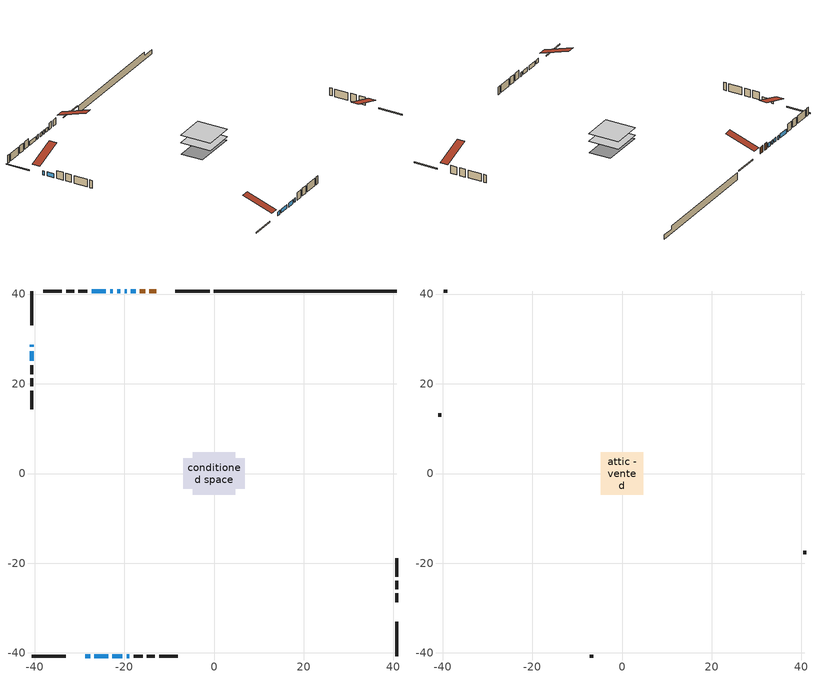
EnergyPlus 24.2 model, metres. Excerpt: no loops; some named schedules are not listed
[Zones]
conditioned space
 floor adiabatic (AdiabaticFloorConstruction): -4.79,-4.79 -4.79,4.79 4.79,4.79 4.79,-4.79 z0.55
 floor foundation (Slab1 construction): -6.82,-3.37 -6.82,3.37 6.82,3.37 6.82,-3.37 z-1.8
 wall outside (RimJoist1 construction): -0.97,40.68 -8.61,40.68 / -40.68,-40.68 -33.04,-40.68 / -40.68,40.68 -40.68,33.04 / 40.68,-40.68 40.68,-33.04 z0.55:0.85
 wall outside (AdiabaticWallConstruction 1): -12.92,40.68 -14.43,40.68 / -15.36,40.68 -16.56,40.68 z0.55:2.58
 wall outside (AdiabaticWallConstruction): -28.73,-40.68 -27.59,-40.68 / -17.48,40.68 -18.51,40.68 / -40.68,28.73 -40.68,28.21 / -26.66,-40.68 -23.57,-40.68 / -22.64,-40.68 -20.4,-40.68 / -19.43,40.68 -19.92,40.68 / -20.85,40.68 -21.61,40.68 / -22.54,40.68 -23.16,40.68 / -24.09,40.68 -27.29,40.68 / -19.48,-40.68 -18.85,-40.68 / -40.68,27.29 -40.68,25.09 z0.55:1.77
 wall outside (Wall1 construction): -28.22,40.68 -30.24,40.68 / -17.92,-40.68 -15.9,-40.68 / -40.68,24.16 -40.68,22.14 / 40.68,-28.73 40.68,-26.7 z0.55:2.99
 wall outside (Wall2 construction): -31.17,40.68 -32.98,40.68 / -14.97,-40.68 -13.16,-40.68 / -40.68,21.21 -40.68,19.39 / 40.68,-25.77 40.68,-23.96 z0.55:2.99
 wall outside (Wall3 construction): -33.91,40.68 -38.07,40.68 / -12.23,-40.68 -8.07,-40.68 / -40.68,18.46 -40.68,14.31 / 40.68,-23.03 40.68,-18.87 z0.55:2.99
 wall foundation (FoundationWall1 construction): -0.04,40.68,-1.8 -0.04,40.68,0.55 36.61,40.68,0.55 36.61,40.68,-0.51 40.68,40.68,-0.51 40.68,40.68,-1.8
 window (WindowConstruction): -28.73,-40.68 -27.59,-40.68 z0.55:1.77
 window (WindowConstruction 9): -17.48,40.68 -18.5,40.68 z0.55:1.77
 window (WindowConstruction 10): -40.68,28.73 -40.68,28.22 z0.55:1.77
 window (WindowConstruction 1): -26.66,-40.68 -23.57,-40.68 z0.55:1.77
 window (WindowConstruction 2): -22.64,-40.68 -20.4,-40.68 z0.55:1.77
 window (WindowConstruction 3): -19.43,40.68 -19.92,40.68 z0.55:1.77
 window (WindowConstruction 4): -20.85,40.68 -21.61,40.68 z0.55:1.77
 window (WindowConstruction 5): -22.54,40.68 -23.16,40.68 z0.55:1.77
 window (WindowConstruction 6): -24.09,40.68 -27.29,40.68 z0.55:1.77
 window (WindowConstruction 7): -19.48,-40.68 -18.85,-40.68 z0.55:1.77
 window (WindowConstruction 8): -40.68,27.29 -40.68,25.09 z0.55:1.77
 door (Door): -12.92,40.68 -14.43,40.68 z0.55:2.58
 door (Door 1): -15.36,40.68 -16.55,40.68 z0.55:2.58
 ceiling adiabatic (AdiabaticFloorConstruction): 4.79,-4.79 4.79,4.79 -4.79,4.79 -4.79,-4.79 z0.55
attic - vented
 floor to conditioned space (Floor1 construction Reversed): -4.79,-4.79 -4.79,4.79 4.79,4.79 4.79,-4.79 z2.99
 wall outside (Wall4 construction): -39,40.68 -39.75,40.68 / -7.14,-40.68 -6.39,-40.68 / -40.68,13.38 -40.68,12.63 / 40.68,-17.94 40.68,-17.19 z0.55:2.99
 roof outside (Roof1 construction): -12,40.68,2.99 -12,31.35,6.1 -9.54,31.35,6.1 -9.54,40.68,2.99; -29.66,-40.68,2.99 -29.66,-31.35,6.1 -32.11,-31.35,6.1 -32.11,-40.68,2.99; -40.68,29.66,2.99 -31.35,29.66,6.1 -31.35,32.11,6.1 -40.68,32.11,2.99; 40.68,-29.66,2.99 31.35,-29.66,6.1 31.35,-32.11,6.1 40.68,-32.11,2.99
[Building]
Building 1: Terrain=Suburbs
[Site:Location]
Quebec Intl AP_QC: Latitude {deg}=46.8; Longitude {deg}=-71.38; Time Zone {hr}=-5; Elevation {m}=74; Keep Site Location Information=Yes
[Site:GroundTemperature:Shallow]
0.0108218, -2.24938, -2.43038, -1.3578, 2.94801, 7.23376, 10.9493, 13.303, 13.5029, 11.5886, 7.96783, 3.81355
[Site:WaterMainsTemperature]
Calculation Method=Schedule; Temperature Schedule=mains temperature schedule
[Material] Roughness=Rough; Thermal Absorptance=0.9
Name | Thickness {m} | Conductivity {W/m-K} | Density {kg/m3} | Specific Heat {J/kg-K} | Solar Absorptance | Visible Absorptance
asphalt or fiberglass shingles | 0.00635 | 0.162714 | 1121.4 | 1465.45 | 0.4 | 0.4
ceiling loosefill ins | 0.254 | 0.0480833 | 16.02 | 1046.75 | 0.7 | 0.7
ceiling stud and cavity | 0.1397 | 0.110651 | 65.682 | 1177.47 | 0.7 | 0.7
concrete 4.0 in. | 0.1016 | 1.803125 | 2242.8 | 837.4 | 0.7 | 0.7
concrete 8.0 in. | 0.2032 | 1.803125 | 2242.8 | 837.4 | 0.7 | 0.7
door material | 0.04445 | 0.0451087 | 512.64 | 1214.23 | 0.7 | 0.7
exterior vertical ins | 0.0554373 | 0.029427 | 32.04 | 1214.23 | 0.7 | 0.7
floor covering | 0.0127 | 0.0433444 | 54.468 | 1339.84 | 0.6 | 0.6
floor rigid ins; wall rigid ins 1 | 0.512978 | 0.029427 | 32.04 | 1214.23 | 0.7 | 0.7
floor stud and cavity | 0.1397 | 1.75129 | 37.0049 | 1207.88 | 0.7 | 0.7
furniture material conditioned space 1 | 0.1524 | 0.115458 | 640.8 | 1214.23 | 0.6 | 0.6
gypsum board | 0.0127 | 0.160291 | 801 | 837.4 | 0.6 | 0.6
gypsum board 1 | 0.0127 | 0.160291 | 801 | 837.4 | 0.7 | 0.7
osb sheathing 0.5 in. | 0.0127 | 0.115458 | 512.64 | 1214.23 | 0.7 | 0.7
osb sheathing 0.75 in. | 0.01905 | 0.115458 | 512.64 | 1214.23 | 0.7 | 0.7
osb sheathing 2.0 in. | 0.0508 | 0.115458 | 512.64 | 1214.23 | 0.7 | 0.7
rim joist rigid ins; wall rigid ins | 0.051816 | 0.029427 | 32.04 | 1214.23 | 0.7 | 0.7
rim joist stud and cavity | 0.0508 | 0.0426409 | 125.044 | 1163.47 | 0.6 | 0.6
wall stud and cavity | 0.1397 | 0.139681 | 139.0536 | 1170.24 | 0.7 | 0.7
wall stud and cavity 1 | 0.1397 | 0.100049 | 139.0536 | 1170.24 | 0.7 | 0.7
wall stud and cavity 2 | 0.1397 | 0.110963 | 139.0536 | 1170.24 | 0.7 | 0.7
wall stud and cavity 3 | 0.0889 | 6.1454 | 50.32683 | 1063.81 | 0.6 | 0.6
wall stud and cavity 4 | 0.0889 | 0.380278 | 52.3479 | 1209.89 | 0.7 | 0.7
wall stud and cavity 5 | 0.0889 | 0.391764 | 83.0341 | 1211.67 | 0.7 | 0.7
wood siding | 0.0254 | 0.102417 | 544.68 | 1172.36 | 0.4 | 0.4
wood siding 1 | 0.00254 | 0.102417 | 544.68 | 1172.36 | 0.4 | 0.4
wood siding 2; wood siding 3; wood siding 4 | 0.0254 | 0.102417 | 544.68 | 1172.36 | 0.7 | 0.7
[WindowMaterial:SimpleGlazingSystem]
Name | U-Factor {W/m2-K} | Solar Heat Gain Coefficient
WindowMaterial | 2.95597 | 0.58
WindowMaterial 1 | 2.89351 | 0.66
WindowMaterial 2 | 2.9077 | 0.64
WindowMaterial 3 | 2.99117 | 0.51
WindowMaterial 4 | 2.97187 | 0.55
WindowMaterial 5 | 2.98038 | 0.53
WindowMaterial 6 | 2.97187 | 0.6
WindowMaterial 7 | 3.00934 | 0.5
WindowMaterial 8 | 3.03035 | 0.47
[Construction]
AdiabaticFloorConstruction: floor stud and cavity, floor rigid ins, osb sheathing 0.75 in., floor covering
AdiabaticWallConstruction: wood siding 3, wall rigid ins 1, wall stud and cavity 4, gypsum board
AdiabaticWallConstruction 1: wood siding 4, wall rigid ins 1, wall stud and cavity 4, gypsum board
Door; Door 1: door material
Floor1 construction Reversed: gypsum board, ceiling stud and cavity, ceiling loosefill ins
FoundationWall1 construction: concrete 8.0 in., gypsum board 1
furniture construction conditioned space 1: furniture material conditioned space 1
PartitionWallConstruction: gypsum board, wall stud and cavity 5, gypsum board
RimJoist1 construction: wood siding 2, rim joist rigid ins, osb sheathing 2.0 in., rim joist stud and cavity
Roof1 construction: asphalt or fiberglass shingles
Slab1 construction: concrete 4.0 in.
Wall1 construction: wood siding, wall rigid ins, osb sheathing 0.5 in., wall stud and cavity, gypsum board
Wall2 construction: wood siding, wall rigid ins, osb sheathing 0.5 in., wall stud and cavity 1, gypsum board
Wall3 construction: wood siding, wall rigid ins, osb sheathing 0.5 in., wall stud and cavity 2, gypsum board
Wall4 construction: wood siding 1, wall stud and cavity 3
WindowConstruction: WindowMaterial
WindowConstruction 1: WindowMaterial 1
WindowConstruction 10; WindowConstruction 9: WindowMaterial 8
WindowConstruction 2; WindowConstruction 8: WindowMaterial 2
WindowConstruction 3: WindowMaterial 3
WindowConstruction 4: WindowMaterial 4
WindowConstruction 5: WindowMaterial 5
WindowConstruction 6: WindowMaterial 6
WindowConstruction 7: WindowMaterial 7
[Zone] Multiplier=1; Part of Total Floor Area=Yes
Name | Volume {m3}
attic - vented | 46.3113
conditioned space | 466.1
[Space]
Name | Zone | Volume {m3}
attic - vented 1 | attic - vented | 46.3113
conditioned space 1 | conditioned space | 466.1
[ZoneInfiltration:EffectiveLeakageArea]
infil attic - vented 1: Zone or Space=attic - vented 1; Schedule=Always On Discrete; Effective Air Leakage Area {cm2}=3387.32; Stack Coefficient=0.000385805; Wind Coefficient=1.3271e-05
[ZoneMixing]
whole house fan mix: Zone or Space=attic - vented; Schedule=Always On Continuous; Design Flow Rate Calculation Method=Flow/Zone; Design Flow Rate {m3/s}=0; Source Zone or Space=conditioned space
[SurfaceProperty:ExposedFoundationPerimeter]
Slab1: Exposed Perimeter Calculation Method=TotalExposedPerimeter; Total Exposed Perimeter {m}=40.722
[InternalMass] Zone or ZoneList=conditioned space; Space or SpaceList=conditioned space 1
Name | Construction | Surface Area {m2}
furniture mass conditioned space 1 | furniture construction conditioned space 1 | 73.376
partition wall mass | PartitionWallConstruction | 183.44
[Lights]
interior lighting: Zone or ZoneList or Space or SpaceList=conditioned space 1; Schedule=interior lighting schedule; Design Level Calculation Method=LightingLevel; Lighting Level {W}=343.2; Return Air Fraction=0; Fraction Radiant=0.6; Fraction Visible=0.2; Fraction Replaceable=1
[People]
occupants: Zone or ZoneList or Space or SpaceList=conditioned space 1; Number of People Schedule=occupants schedule; Number of People Calculation Method=People; Number of People=3; Fraction Radiant=0.314171; Sensible Heat Fraction=0.56303; Activity Level Schedule=occupants activity schedule; Carbon Dioxide Generation Rate {m3/s-W}=0; Enable ASHRAE 55 Comfort Warnings=No; Mean Radiant Temperature Calculation Type=EnclosureAveraged
[ElectricEquipment] Zone or ZoneList or Space or SpaceList=conditioned space 1; Design Level Calculation Method=EquipmentLevel
Name | Schedule | Design Level {W} | Fraction Latent | Fraction Radiant | Fraction Lost
clothes dryer | clothes dryer schedule | 140.772 | 0.015 | 0.081 | 0.85
clothes washer | clothes washer schedule | 32.1985 | 0.03 | 0.162 | 0.7
cooking range | cooking range schedule | 215.147 | 0.08 | 0.432 | 0.2
dishwasher | dishwasher schedule | 66.8632 | 0.3 | 0.18 | 0.4
fridge | fridge schedule | 72.9452 | 0 | 0.6 | 0
mech vent bath fan 0 | mech vent bath fan 0 schedule | 50.2 | 0 | 0 | 1
mech vent bath fan 1 | mech vent bath fan 1 schedule | 50.2 | 0 | 0 | 1
mech vent house fan | mech vent house fan schedule | 19.9167 | 0 | 0 | 0.5
mech vent house fan cfis | mech vent house fan cfis schedule | 0 | 0 | 0 | 0
mech vent range fan 0 | mech vent range fan 0 schedule | 57 | 0 | 0 | 1
misc plug loads | misc plug loads schedule | 494.7 | 0.045 | 0.513 | 0.1
whole house fan | Always On Discrete | 0 | 0 | 0 | 1
[OtherEquipment] Zone or ZoneList or Space or SpaceList=conditioned space 1; Design Level Calculation Method=EquipmentLevel
Name | Fuel Type | Schedule | Design Level {W} | Fraction Latent | Fraction Radiant | Fraction Lost
clothes dryer 1 | Electricity | clothes dryer schedule | 0 | 0.015 | 0.081 | 0.85
cooking range 1 | Electricity | cooking range schedule | 0 | 0.08 | 0.432 | 0.2
general water use latent | None | general water use schedule | 62.594 | 1 | 0 | 0
general water use sensible | None | general water use schedule | -61.6891 | 0 | 0.6 | 0
mech vent house fan latent load | None | Always On Discrete | 0 | 1 | 0 | 0
mech vent house fan sensible load | None | Always On Discrete | 0 | 0 | 0 | 0
water heater energy adjustment1 | Electricity | Always On Discrete | 0.01 | 0 | 0 | 1
[ZoneInfiltration:DesignFlowRate] Zone or ZoneList or Space or SpaceList=conditioned space 1; Schedule=Always On Discrete; Design Flow Rate Calculation Method=Flow/Zone; Design Flow Rate {m3/s}=0
infil flow; natural vent flow; whole house fan flow
[ZoneControl:Thermostat]
conditioned space Thermostat: Zone or ZoneList=conditioned space; Control Type Schedule=conditioned space Thermostat Schedule; Control 1=conditioned space temperature setpoint; Temperature Difference Between Cutout And Setpoint {deltaC}=0
[ZoneHVAC:Baseboard:Convective:Electric]
electric baseboard: Availability Schedule=Always On Discrete; Heating Design Capacity {W}=7543.94; Efficiency=1
[AirLoopHVAC:UnitarySystem]
unit heater unitary system: Control Type=Load; Controlling Zone or Thermostat Location=conditioned space; Dehumidification Control Type=None; Availability Schedule=Always On Discrete; Supply Fan=unit heater supply fan; Fan Placement=BlowThrough; Supply Air Fan Operating Mode Schedule=unit heater auto fan schedule; Heating Coil=unit heater htg coil; DX Heating Coil Sizing Ratio=1; Use DOAS DX Cooling Coil=No; Minimum Supply Air Temperature {C}=2; Latent Load Control=SensibleOnlyLoadControl; Cooling Supply Air Flow Rate Method=None; Heating Supply Air Flow Rate Method=SupplyAirFlowRate; Heating Supply Air Flow Rate {m3/s}=0.00141584; No Load Supply Air Flow Rate Method=SupplyAirFlowRate; No Load Supply Air Flow Rate {m3/s}=0; No Load Supply Air Flow Rate Control Set To Low Speed=Yes; Maximum Supply Air Temperature {C}=48.8889; Maximum Outdoor Dry-Bulb Temperature for Supplemental Heater Operation {C}=21; Ancillary On-Cycle Electric Power {W}=0; Ancillary Off-Cycle Electric Power {W}=0
[Fan:SystemModel]
unit heater supply fan: Availability Schedule=Always On Discrete; Design Maximum Air Flow Rate {m3/s}=0.00141584; Speed Control Method=Discrete; Electric Power Minimum Flow Rate Fraction=0.2; Design Pressure Rise {Pa}=500; Motor Efficiency=1; Motor In Air Stream Fraction=1; Design Electric Power Consumption {W}=Autosize; Design Power Sizing Method=PowerPerFlow; Electric Power Per Unit Flow Rate {W/(m3/s)}=28251.7; Electric Power Per Unit Flow Rate Per Unit Pressure {W/((m3/s)-Pa)}=1.66667; Fan Total Efficiency=0.7; Motor Loss Radiative Fraction=0; Number of Speeds=1; Speed Flow Fraction 1=1; Speed Electric Power Fraction 1=1
[Coil:Heating:Fuel]
unit heater htg coil: Availability Schedule=Always On Discrete; Fuel Type=OtherFuel1; Burner Efficiency=0.3; Nominal Capacity {W}=0.293071; On Cycle Parasitic Electric Load {W}=0; Off Cycle Parasitic Fuel Load {W}=0
[Zone equipment]
conditioned space: electric baseboard, unit heater unitary system
[Foundation:Kiva]
Foundation Kiva 1: Initial Indoor Air Temperature {C}=18; Wall Height Above Grade {m}=0.550012; Wall Depth Below Slab {m}=0.2032; Custom Block Material Name 1=exterior vertical ins; Custom Block Depth 1 {m}=2.350008; Custom Block X Position 1 {m}=0.2159; Custom Block Z Position 1 {m}=0
[Foundation:Kiva:Settings]
Soil Conductivity {W/m-K}=0.849921; Soil Density {kg/m3}=1842.3; Soil Specific Heat {J/kg-K}=418.7; Ground Solar Absorptivity=0.9; Ground Thermal Absorptivity=0.9; Ground Surface Roughness {m}=0.03; Far-Field Width {m}=40; Deep-Ground Boundary Condition=ZeroFlux; Deep-Ground Depth {m}=40; Minimum Cell Dimension {m}=0.2; Maximum Cell Growth Coefficient=3; Simulation Timestep=Timestep
[Exterior:Lights]
exterior lighting: Schedule=exterior lighting schedule; Design Level {W}=75.6
[EnergyManagementSystem:GlobalVariable]
infil_program_Qfan
infil_program_Qinf
natural_vent_program_Qnv
natural_vent_program_Qwhf
[EnergyManagementSystem:Sensor]
Name | Output:Variable or Output:Meter Index Key | Output:Variable or Output:Meter
airflow_gain | infil flow | Infiltration Sensible Heat Gain Energy
airflow_gain_1 | natural vent flow | Infiltration Sensible Heat Gain Energy
airflow_gain_2 | whole house fan flow | Infiltration Sensible Heat Gain Energy
airflow_loss | infil flow | Infiltration Sensible Heat Loss Energy
airflow_loss_1 | natural vent flow | Infiltration Sensible Heat Loss Energy
airflow_loss_2 | whole house fan flow | Infiltration Sensible Heat Loss Energy
clg_load_cond |  | Cooling:EnergyTransfer:Zone:CONDITIONED SPACE
clg_sp_s; clg_sp_s_1 | cooling setpoint | Schedule Value
clothes_dryer_exhaust_0_sch_s | clothes dryer exhaust 0 schedule | Schedule Value
conditioned_space_clg_unmet_s | conditioned space | Zone Cooling Setpoint Not Met Time
conditioned_space_htg_unmet_s | conditioned space | Zone Heating Setpoint Not Met Time
cool_season | cooling season schedule | Schedule Value
fridge_tin_s | conditioned space | Zone Mean Air Temperature
htg_load_cond |  | Heating:EnergyTransfer:Zone:CONDITIONED SPACE
htg_sp_s; htg_sp_s_1 | heating setpoint | Schedule Value
ig_ee_conv | clothes dryer | Electric Equipment Convective Heating Energy
ig_ee_conv_2 | cooking range | Electric Equipment Convective Heating Energy
ig_ee_conv_4 | fridge | Electric Equipment Convective Heating Energy
ig_ee_conv_5 | misc plug loads | Electric Equipment Convective Heating Energy
ig_ee_conv_6 | whole house fan | Electric Equipment Convective Heating Energy
ig_ee_rad | clothes dryer | Electric Equipment Radiant Heating Energy
ig_ee_rad_2 | cooking range | Electric Equipment Radiant Heating Energy
ig_ee_rad_4 | fridge | Electric Equipment Radiant Heating Energy
ig_ee_rad_5 | misc plug loads | Electric Equipment Radiant Heating Energy
ig_ee_rad_6 | whole house fan | Electric Equipment Radiant Heating Energy
ig_lgt_conv | interior lighting | Lights Convective Heating Energy
ig_lgt_rad | interior lighting | Lights Radiant Heating Energy
ig_lgt_vis | interior lighting | Lights Visible Radiation Heating Energy
ig_oe_conv | clothes dryer 1 | Other Equipment Convective Heating Energy
ig_oe_conv_1 | cooking range 1 | Other Equipment Convective Heating Energy
ig_oe_conv_2 | general water use latent | Other Equipment Convective Heating Energy
ig_oe_conv_3 | general water use sensible | Other Equipment Convective Heating Energy
ig_oe_conv_4 | water heater energy adjustment1 | Other Equipment Convective Heating Energy
ig_oe_rad | clothes dryer 1 | Other Equipment Radiant Heating Energy
ig_oe_rad_1 | cooking range 1 | Other Equipment Radiant Heating Energy
ig_oe_rad_2 | general water use latent | Other Equipment Radiant Heating Energy
ig_oe_rad_3 | general water use sensible | Other Equipment Radiant Heating Energy
ig_oe_rad_4 | water heater energy adjustment1 | Other Equipment Radiant Heating Energy
ig_ppl_conv | occupants | People Convective Heating Energy
ig_ppl_rad | occupants | People Radiant Heating Energy
im_conv | furniture mass conditioned space 1 | Surface Inside Face Convection Heat Gain Energy
im_conv_1 | partition wall mass | Surface Inside Face Convection Heat Gain Energy
im_ig | furniture mass conditioned space 1 | Surface Inside Face Internal Gains Radiation Heat Gain Energy
im_ig_1 | partition wall mass | Surface Inside Face Internal Gains Radiation Heat Gain Energy
im_lgt | furniture mass conditioned space 1 | Surface Inside Face Lights Radiation Heat Gain Energy
im_lgt_1 | partition wall mass | Surface Inside Face Lights Radiation Heat Gain Energy
im_sol | furniture mass conditioned space 1 | Surface Inside Face Solar Radiation Heat Gain Energy
im_sol_1 | partition wall mass | Surface Inside Face Solar Radiation Heat Gain Energy
im_surf | furniture mass conditioned space 1 | Surface Inside Face Net Surface Thermal Radiation Heat Gain Energy
im_surf_1 | partition wall mass | Surface Inside Face Net Surface Thermal Radiation Heat Gain Energy
mech_vent_bath_fan_0_sch_s | mech vent bath fan 0 schedule | Schedule Value
mech_vent_bath_fan_1_sch_s | mech vent bath fan 1 schedule | Schedule Value
mech_vent_range_fan_0_sch_s | mech vent range fan 0 schedule | Schedule Value
mv_conv | mech vent bath fan 0 | Electric Equipment Convective Heating Energy
mv_conv_1 | mech vent bath fan 1 | Electric Equipment Convective Heating Energy
mv_conv_2 | mech vent house fan | Electric Equipment Convective Heating Energy
mv_conv_3 | mech vent house fan cfis | Electric Equipment Convective Heating Energy
mv_conv_4 | mech vent range fan 0 | Electric Equipment Convective Heating Energy
mv_conv_5 | mech vent house fan latent load | Other Equipment Convective Heating Energy
mv_conv_6 | mech vent house fan sensible load | Other Equipment Convective Heating Energy
mv_rad | mech vent bath fan 0 | Electric Equipment Radiant Heating Energy
mv_rad_1 | mech vent bath fan 1 | Electric Equipment Radiant Heating Energy
mv_rad_2 | mech vent house fan | Electric Equipment Radiant Heating Energy
mv_rad_3 | mech vent house fan cfis | Electric Equipment Radiant Heating Energy
mv_rad_4 | mech vent range fan 0 | Electric Equipment Radiant Heating Energy
mv_rad_5 | mech vent house fan latent load | Other Equipment Radiant Heating Energy
mv_rad_6 | mech vent house fan sensible load | Other Equipment Radiant Heating Energy
natural_vent_s | natural vent schedule | Schedule Value
out_pb_s |  | Site Outdoor Air Barometric Pressure
out_wt_s |  | Site Outdoor Air Humidity Ratio
site_vw_s |  | Site Wind Speed
ss_back_out | Window1 | Surface Window Shortwave from Zone Back Out Window Heat Transfer Rate
ss_back_out_1 | Window10 | Surface Window Shortwave from Zone Back Out Window Heat Transfer Rate
ss_back_out_10 | Window9 | Surface Window Shortwave from Zone Back Out Window Heat Transfer Rate
ss_back_out_2 | Window12 | Surface Window Shortwave from Zone Back Out Window Heat Transfer Rate
ss_back_out_3 | Window2 | Surface Window Shortwave from Zone Back Out Window Heat Transfer Rate
ss_back_out_4 | Window3 | Surface Window Shortwave from Zone Back Out Window Heat Transfer Rate
ss_back_out_5 | Window4 | Surface Window Shortwave from Zone Back Out Window Heat Transfer Rate
ss_back_out_6 | Window5 | Surface Window Shortwave from Zone Back Out Window Heat Transfer Rate
ss_back_out_7 | Window6 | Surface Window Shortwave from Zone Back Out Window Heat Transfer Rate
ss_back_out_8 | Window7 | Surface Window Shortwave from Zone Back Out Window Heat Transfer Rate
ss_back_out_9 | Window8 | Surface Window Shortwave from Zone Back Out Window Heat Transfer Rate
ss_conv | Door1 | Surface Inside Face Convection Heat Gain Energy
ss_conv_1 | Door2 | Surface Inside Face Convection Heat Gain Energy
ss_conv_10 | Window7 | Surface Inside Face Convection Heat Gain Energy
ss_conv_11 | Window8 | Surface Inside Face Convection Heat Gain Energy
ss_conv_12 | Window9 | Surface Inside Face Convection Heat Gain Energy
ss_conv_2 | Window1 | Surface Inside Face Convection Heat Gain Energy
ss_conv_3 | Window10 | Surface Inside Face Convection Heat Gain Energy
ss_conv_4 | Window12 | Surface Inside Face Convection Heat Gain Energy
ss_conv_5 | Window2 | Surface Inside Face Convection Heat Gain Energy
ss_conv_6 | Window3 | Surface Inside Face Convection Heat Gain Energy
ss_conv_7 | Window4 | Surface Inside Face Convection Heat Gain Energy
ss_conv_8 | Window5 | Surface Inside Face Convection Heat Gain Energy
ss_conv_9 | Window6 | Surface Inside Face Convection Heat Gain Energy
ss_ig | Door1 | Surface Inside Face Internal Gains Radiation Heat Gain Energy
ss_ig_1 | Door2 | Surface Inside Face Internal Gains Radiation Heat Gain Energy
ss_ig_10 | Window7 | Surface Inside Face Internal Gains Radiation Heat Gain Energy
ss_ig_11 | Window8 | Surface Inside Face Internal Gains Radiation Heat Gain Energy
ss_ig_12 | Window9 | Surface Inside Face Internal Gains Radiation Heat Gain Energy
ss_ig_2 | Window1 | Surface Inside Face Internal Gains Radiation Heat Gain Energy
ss_ig_3 | Window10 | Surface Inside Face Internal Gains Radiation Heat Gain Energy
ss_ig_4 | Window12 | Surface Inside Face Internal Gains Radiation Heat Gain Energy
ss_ig_5 | Window2 | Surface Inside Face Internal Gains Radiation Heat Gain Energy
ss_ig_6 | Window3 | Surface Inside Face Internal Gains Radiation Heat Gain Energy
ss_ig_7 | Window4 | Surface Inside Face Internal Gains Radiation Heat Gain Energy
ss_ig_8 | Window5 | Surface Inside Face Internal Gains Radiation Heat Gain Energy
ss_ig_9 | Window6 | Surface Inside Face Internal Gains Radiation Heat Gain Energy
ss_lgt | Door1 | Surface Inside Face Lights Radiation Heat Gain Energy
ss_lgt_1 | Door2 | Surface Inside Face Lights Radiation Heat Gain Energy
ss_sol | Door1 | Surface Inside Face Solar Radiation Heat Gain Energy
ss_sol_1 | Door2 | Surface Inside Face Solar Radiation Heat Gain Energy
ss_surf | Door1 | Surface Inside Face Net Surface Thermal Radiation Heat Gain Energy
ss_surf_1 | Door2 | Surface Inside Face Net Surface Thermal Radiation Heat Gain Energy
ss_surf_10 | Window7 | Surface Inside Face Net Surface Thermal Radiation Heat Gain Energy
ss_surf_11 | Window8 | Surface Inside Face Net Surface Thermal Radiation Heat Gain Energy
ss_surf_12 | Window9 | Surface Inside Face Net Surface Thermal Radiation Heat Gain Energy
ss_surf_2 | Window1 | Surface Inside Face Net Surface Thermal Radiation Heat Gain Energy
ss_surf_3 | Window10 | Surface Inside Face Net Surface Thermal Radiation Heat Gain Energy
ss_surf_4 | Window12 | Surface Inside Face Net Surface Thermal Radiation Heat Gain Energy
ss_surf_5 | Window2 | Surface Inside Face Net Surface Thermal Radiation Heat Gain Energy
ss_surf_6 | Window3 | Surface Inside Face Net Surface Thermal Radiation Heat Gain Energy
ss_surf_7 | Window4 | Surface Inside Face Net Surface Thermal Radiation Heat Gain Energy
ss_surf_8 | Window5 | Surface Inside Face Net Surface Thermal Radiation Heat Gain Energy
ss_surf_9 | Window6 | Surface Inside Face Net Surface Thermal Radiation Heat Gain Energy
ss_trans_in | Window1 | Surface Window Transmitted Solar Radiation Rate
ss_trans_in_1 | Window10 | Surface Window Transmitted Solar Radiation Rate
ss_trans_in_10 | Window9 | Surface Window Transmitted Solar Radiation Rate
ss_trans_in_2 | Window12 | Surface Window Transmitted Solar Radiation Rate
